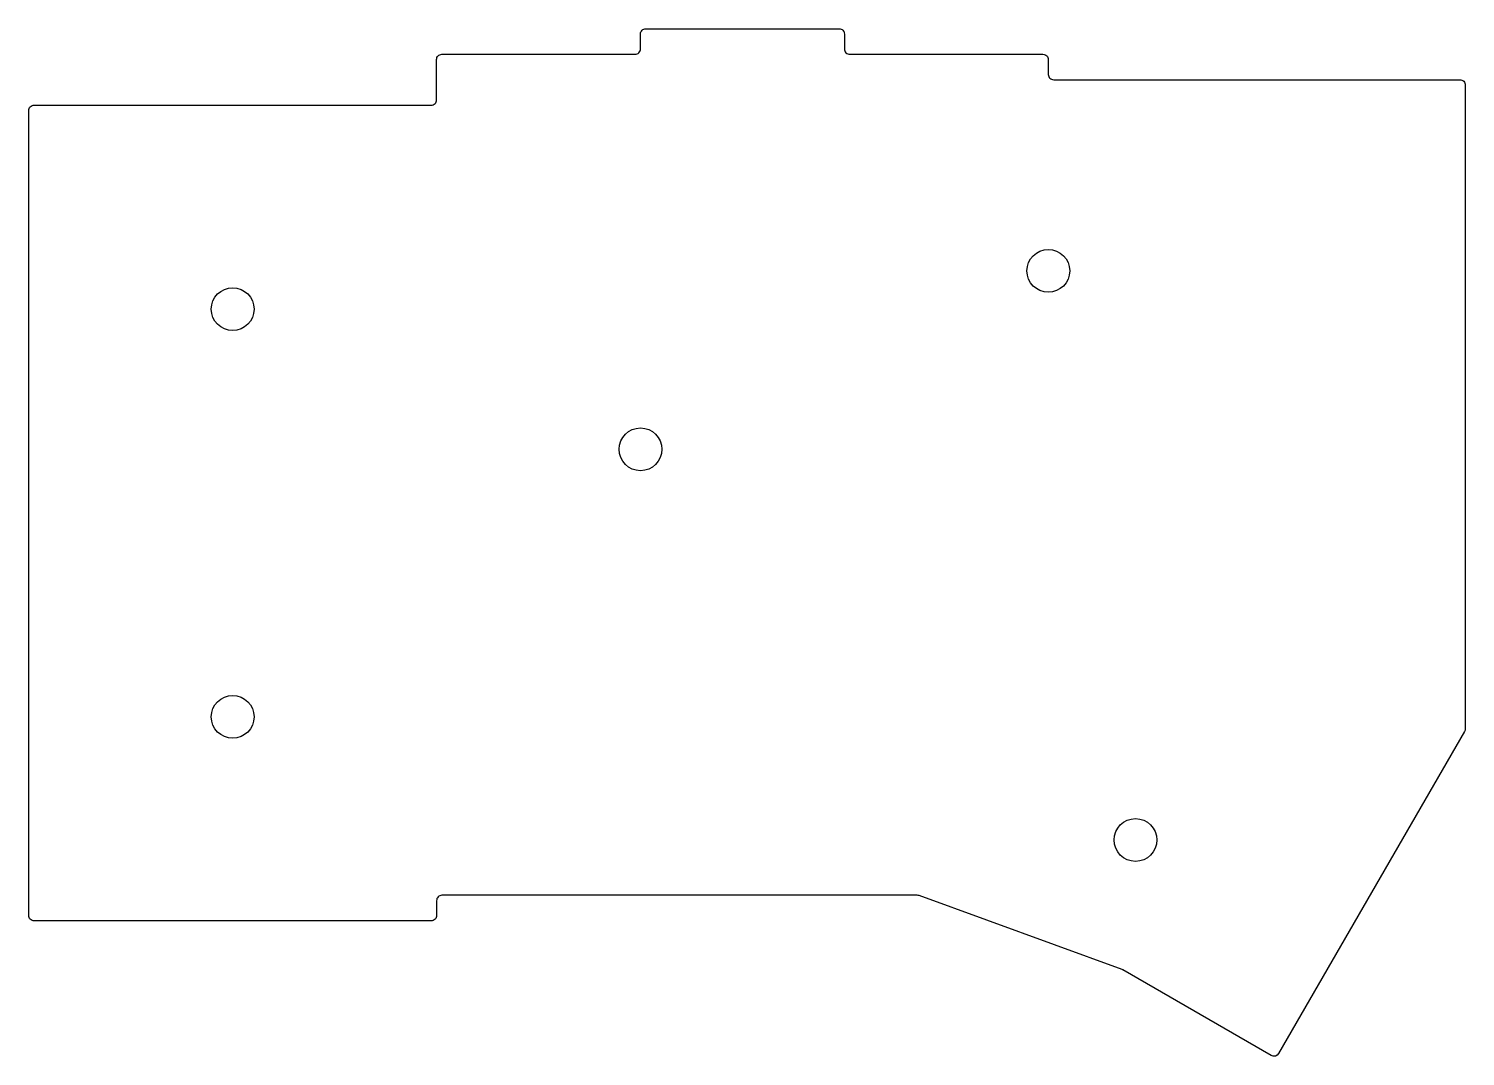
# Model space of a CAD drawing. Header units: millimetres. Extents: x 15 to 149, y 5 to 101.
import ezdxf

# ---------------------------------------------------------------- set-up
doc = ezdxf.new("R2010")
doc.units = ezdxf.units.MM
doc.layers.get('0').update_dxf_attribs({"linetype": 'CONTINUOUS'})

msp = doc.modelspace()

# ---------------------------------------------------------------- linework, layer by layer
msp.add_lwpolyline([(90.82, 100.95), (90.82, 99.56, 0.414214), (91.32, 99.06), (109.37, 99.06, -0.414214), (109.87, 98.56), (109.87, 97.18, 0.414214), (110.37, 96.68), (148.32, 96.68, -0.414214), (148.82, 96.18), (148.82, 36.03, -0.131663), (148.75, 35.78), (131.38, 5.69, -0.414192), (130.7, 5.51), (116.84, 13.51, 0.043646), (116.76, 13.55), (97.79, 20.45, 0.087495), (97.62, 20.48), (53.22, 20.48, 0.414214), (52.72, 19.98), (52.72, 18.6, -0.414214), (52.22, 18.1), (15.12, 18.1, -0.414214), (14.62, 18.6), (14.62, 93.8, -0.414214), (15.12, 94.3), (52.22, 94.3, 0.414214), (52.72, 94.8), (52.72, 98.56, -0.414214), (53.22, 99.06), (71.27, 99.06, 0.414214), (71.77, 99.56), (71.77, 100.95, -0.414214), (72.27, 101.45), (90.32, 101.45, -0.414214)], format="xyb", close=True)
for centre in [(109.87, 78.82), (33.67, 75.25), (71.77, 62.15), (33.67, 37.15), (118.01, 25.65)]:
    msp.add_circle(centre, 2)

doc.saveas('drawing.dxf')
